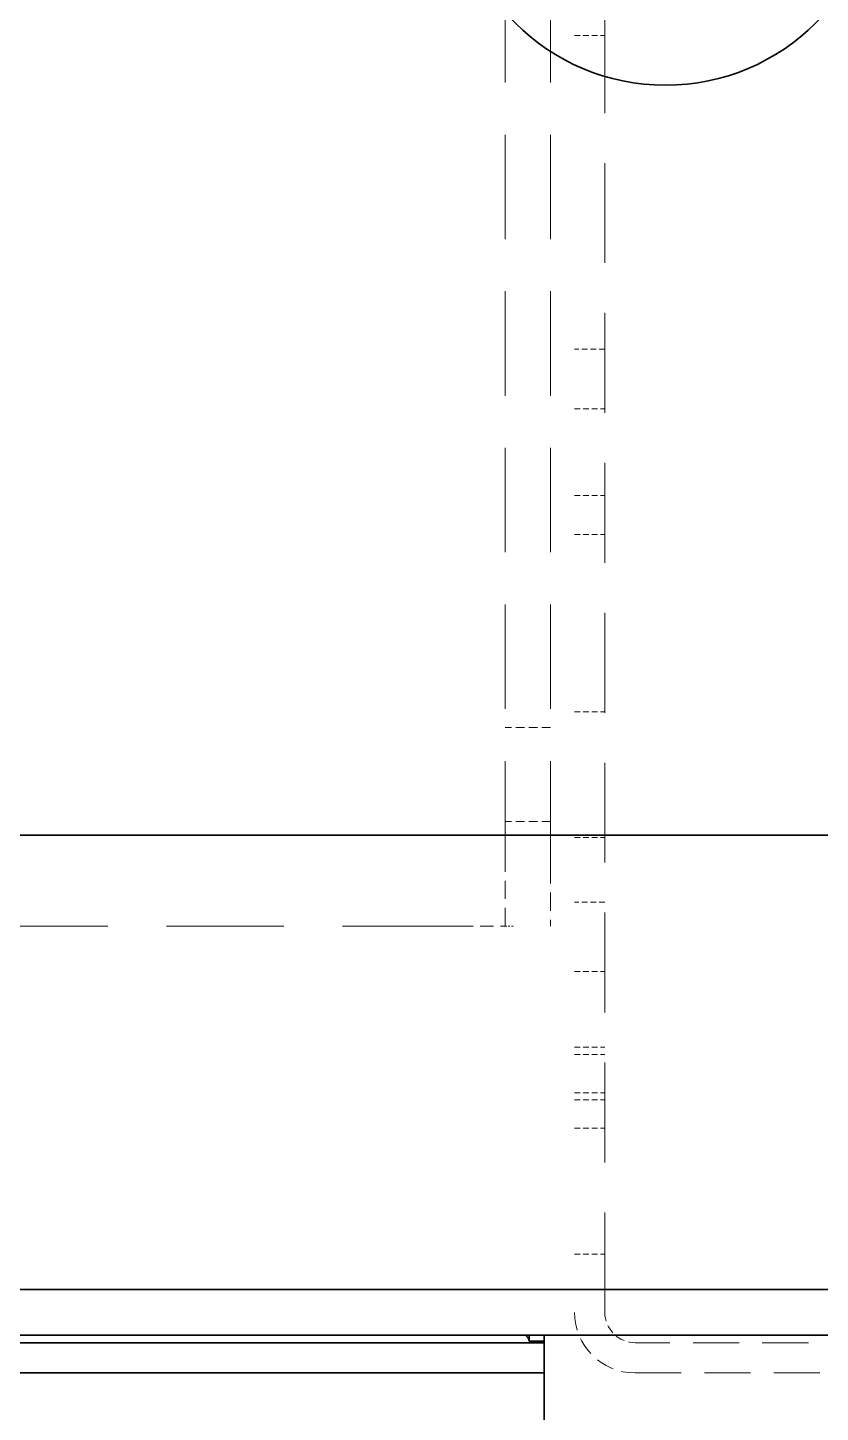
# Model space of a CAD drawing. Header units: millimetres. Extents: x -116965 to 323937, y 291661 to 566926.
# Drawn here: x -24804.3 to -24752, y 326380.4 to 326471.8 of the extents above; entities that cross this region are included whole.
import ezdxf

# ---------------------------------------------------------------- set-up
doc = ezdxf.new("R2010")
doc.units = ezdxf.units.MM
doc.linetypes.add('DASHED', pattern=[0.75, 0.5, -0.25])
doc.layers.add('Hidden Edges(Schneider)', color=7, linetype='DASHED', lineweight=18)
doc.layers.add('Visible Edges(Schneider)', color=7, linetype='Continuous', lineweight=35)

msp = doc.modelspace()

# ---------------------------------------------------------------- linework, layer by layer
at = {"layer": 'Hidden Edges(Schneider)', "ltscale": 13.194253}
msp.add_line((-24766.237237, 326386.964712), (-24766.237237, 326577.964712), dxfattribs=at)
at = {"layer": 'Hidden Edges(Schneider)', "ltscale": 13.781431}
for p, q in [((-24772.816273, 326416.464712), (-24772.816273, 326530.464712)), ((-24769.816273, 326416.464712), (-24769.816273, 326530.464712))]:
    msp.add_line(p, q, dxfattribs=at)
at = {"layer": 'Hidden Edges(Schneider)', "ltscale": 0.76141}
for p, q in [((-24768.237237, 326471.259245), (-24766.237237, 326471.259245)), ((-24766.237237, 326450.548305), (-24768.237237, 326450.548305)), ((-24768.237237, 326446.614712), (-24766.237237, 326446.614712)), ((-24768.237237, 326440.88112), (-24766.237237, 326440.88112)), ((-24768.237237, 326438.314712), (-24766.237237, 326438.314712)), ((-24768.237237, 326426.614712), (-24766.237237, 326426.614712)), ((-24768.237237, 326418.314712), (-24766.237237, 326418.314712)), ((-24766.237237, 326414.048305), (-24768.237237, 326414.048305)), ((-24768.237237, 326409.464712), (-24766.237237, 326409.464712)), ((-24768.237237, 326404.464712), (-24766.237237, 326404.464712)), ((-24768.237237, 326403.991601), (-24766.237237, 326403.991601)), ((-24768.237237, 326401.464712), (-24766.237237, 326401.464712)), ((-24768.237237, 326400.991601), (-24766.237237, 326400.991601)), ((-24768.237237, 326399.114712), (-24766.237237, 326399.114712)), ((-24768.237237, 326390.814712), (-24766.237237, 326390.814712))]:
    msp.add_line(p, q, dxfattribs=at)
at = {"layer": 'Hidden Edges(Schneider)', "ltscale": 1.142165}
for p, q in [((-24769.816273, 326425.564712), (-24772.816273, 326425.564712)), ((-24769.816273, 326419.364712), (-24772.816273, 326419.364712))]:
    msp.add_line(p, q, dxfattribs=at)
at = {"layer": 'Hidden Edges(Schneider)', "ltscale": 2.392255}
for p, q in [((-24772.816273, 326412.464712), (-24772.816273, 326416.464712)), ((-24769.816273, 326416.464712), (-24769.816273, 326412.464712))]:
    msp.add_line(p, q, dxfattribs=at)
at = {"layer": 'Hidden Edges(Schneider)', "ltscale": 15.473887}
msp.add_line((-24775.816273, 326412.464712), (-24807.816273, 326412.464712), dxfattribs=at)
at = {"layer": 'Hidden Edges(Schneider)', "ltscale": 1.794166}
msp.add_line((-24775.816273, 326412.464712), (-24772.816273, 326412.464712), dxfattribs=at)
at = {"layer": 'Hidden Edges(Schneider)', "ltscale": 0.220371}
msp.add_line((-24772.816273, 326412.464712), (-24772.237237, 326412.464712), dxfattribs=at)
at = {"layer": 'Hidden Edges(Schneider)', "ltscale": 6.091982}
for p, q in [((-24748.237237, 326384.964712), (-24764.237237, 326384.964712)), ((-24764.237237, 326382.964712), (-24748.237237, 326382.964712))]:
    msp.add_line(p, q, dxfattribs=at)
at = {"layer": 'Hidden Edges(Schneider)', "ltscale": 2.392255}
msp.add_arc((-24764.237237, 326386.964712), 4, 180, 270, dxfattribs=at)
at = {"layer": 'Hidden Edges(Schneider)', "ltscale": 1.196077}
msp.add_arc((-24764.237237, 326386.964712), 2, 180, 270, dxfattribs=at)
at = {"layer": 'Visible Edges(Schneider)'}
for p, q in [((-24921.741522, 326418.464712), (-24739.732952, 326418.464712)), ((-24739.732952, 326388.464712), (-24921.741522, 326388.464712)), ((-24735.237237, 326385.464712), (-25405.237237, 326385.464712)), ((-24771.237237, 326385.064712), (-24771.237237, 326385.464712)), ((-24770.237237, 326332.464712), (-24770.237237, 326385.464712)), ((-25323.578925, 326384.964712), (-24770.237237, 326384.964712)), ((-24771.237237, 326385.064712), (-24770.237237, 326385.064712)), ((-25324.737237, 326382.964712), (-24770.237237, 326382.964712))]:
    msp.add_line(p, q, dxfattribs=at)
at = {"layer": 'Visible Edges(Schneider)', "flags": 128}
msp.add_lwpolyline([(-24771.471193, 326385.464712), (-24771.452806, 326385.448018), (-24771.435067, 326385.431324), (-24771.418016, 326385.414649), (-24771.401689, 326385.397984), (-24771.386087, 326385.38133), (-24771.371171, 326385.364681), (-24771.357019, 326385.348035), (-24771.343629, 326385.331389), (-24771.330964, 326385.314735), (-24771.319024, 326385.298074), (-24771.307924, 326385.281404), (-24771.297548, 326385.264715), (-24771.287973, 326385.248016), (-24771.279237, 326385.231329), (-24771.271302, 326385.214659), (-24771.264169, 326385.198001), (-24771.257875, 326385.18135), (-24771.25242, 326385.164703), (-24771.247804, 326385.148057), (-24771.243989, 326385.131406), (-24771.241052, 326385.114752), (-24771.238916, 326385.098087), (-24771.237657, 326385.081407), (-24771.237237, 326385.064713)], dxfattribs=at)
at = {"layer": 'Visible Edges(Schneider)'}
msp.add_circle((-24762.237237, 326481.964712), 14, dxfattribs=at)

doc.saveas('drawing.dxf')
